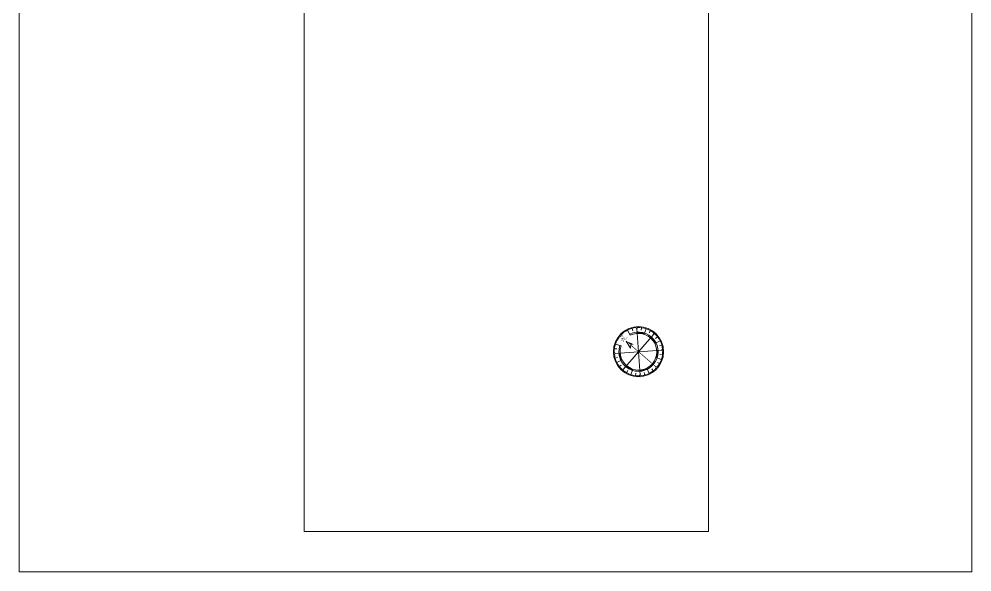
# Model space of a CAD drawing. Extents: x 1526320 to 3332998, y -546296 to 333165.
# Drawn here: x 1526320 to 1640433, y 174174 to 240359 of the extents above; entities that cross this region are included whole.
import ezdxf

# ---------------------------------------------------------------- set-up
doc = ezdxf.new("R2010")
doc.units = 0
doc.header["$LTSCALE"] = 500
doc.header["$MEASUREMENT"] = 0
doc.layers.get('0').update_dxf_attribs({"linetype": 'CONTINUOUS', "lineweight": 0})
doc.layers.add('АР. план', color=250, linetype='CONTINUOUS', lineweight=0)
doc.layers.add('Для печати', color=250, linetype='CONTINUOUS', lineweight=0)
picture_1 = doc.add_image_def('image1.jpg', size_in_pixel=(384, 1120))

# ---------------------------------------------------------------- blocks, each defined once
blk = doc.blocks.new('NORD')
h = blk.add_hatch(color=0)
edge = h.paths.add_edge_path()
edge.add_arc((4.1, 25.3), 2.88, 160.957, 177.0242, ccw=False)
edge.add_arc((4, 25.3), 2.83, 141.7361, 160.4868, ccw=False)
edge.add_arc((3.2, 26), 1.76, 125.8166, 144.3819, ccw=False)
edge.add_arc((2.7, 26.8), 0.826, 103.0879, 125.2548, ccw=False)
edge.add_line((2.5, 27.6), (2.7, 27.6))
edge.add_line((2.7, 27.6), (2.5, 27))
edge.add_line((2.5, 27), (2.3, 27))
edge.add_arc((2.4, 26.2), 0.765, 100.5066, 127.2382)
edge.add_arc((2.4, 26.3), 0.65, 129.2374, 155.0573)
edge.add_arc((3.7, 25.8), 2.07, 157.4145, 167.982)
edge.add_arc((7.5, 24.9), 6.01, 167.083, 171.8691)
edge.add_arc((13.7, 24.1), 12.3, 172.2056, 179.6852)
edge.add_line((1.4, 24.1), (1.4, 21.7))
edge.add_arc((3.6, 23.5), 2.77, 218.1657, 232.8108)
edge.add_arc((3.2, 22.8), 2.01, 231.5302, 252.9663)
edge.add_arc((2.9, 21.9), 1.02, 252.9096, 279.8895)
edge.add_arc((2.9, 21.6), 0.774, 282.7246, 336.1101)
edge.add_arc((2.2, 22), 1.56, 335.3409, 355.3809)
edge.add_line((3.7, 21.8), (4.1, 21.1))
edge.add_arc((2.8, 22.6), 1.97, 288.735, 311.1932, ccw=False)
edge.add_arc((2.5, 23.2), 2.57, 271.0181, 289.7298, ccw=False)
edge.add_arc((2.6, 22.8), 2.2, 234.4181, 270.4192, ccw=False)
edge.add_arc((3.4, 24), 3.66, 214.6489, 234.0686, ccw=False)
edge.add_arc((7.8, 27.1), 8.99, 207.8686, 215.1716, ccw=False)
edge.add_arc((28.1, 37.8), 32, 203.7676, 207.7408, ccw=False)
edge.add_arc((92.3, 20.3), 93.5, 177.1675, 177.9754)
edge.add_arc((-8.9, 23.9), 7.68, 350.2563, 357.2108, ccw=False)
edge.add_arc((-6.6, 23.7), 5.41, 342.4021, 348.2847, ccw=False)
edge.add_arc((-3.8, 22.8), 2.5, 319.4745, 342.8663, ccw=False)
edge.add_arc((-2.8, 21.9), 1.09, 286.377, 319.5491, ccw=False)
edge.add_arc((-3.5, 24), 3.32, 281.6777, 287.684, ccw=False)
edge.add_line((-2.8, 20.8), (-3.2, 20.7))
edge.add_line((-3.2, 20.7), (-2.9, 21.4))
edge.add_line((-2.9, 21.4), (-2.4, 21.5))
edge.add_arc((-2.7, 22.9), 1.42, 280.2379, 295.1951)
edge.add_arc((-2.3, 22.1), 0.586, 294.0197, 318.0656)
edge.add_arc((-2.6, 22.3), 0.929, 320.2029, 343.5504)
edge.add_arc((-5, 23), 3.4, 343.6624, 350.4567)
edge.add_arc((-12.4, 24.2), 11, 350.7246, 357.7079)
edge.add_line((-1.5, 23.8), (-1.4, 25.3))
edge.add_line((-1.4, 25.3), (-2, 25.2))
edge.add_arc((-1.7, 23.3), 1.92, 99.0401, 118.1431)
edge.add_arc((-2.3, 24.3), 0.739, 118.1119, 160.7694)
edge.add_arc((-2.2, 24.4), 0.79, 164.6575, 208.9499)
edge.add_arc((-0.2, 25.3), 2.98, 206.2909, 218.1106)
edge.add_line((-2.6, 23.5), (-3.1, 23))
edge.add_arc((-1.8, 24.1), 1.63, 198.711, 221.5645, ccw=False)
edge.add_arc((-2.4, 23.8), 1.02, 171.285, 197.8813, ccw=False)
edge.add_arc((-1.4, 23.7), 2.03, 151.4863, 172.1033, ccw=False)
edge.add_arc((-0.9, 23.6), 2.52, 133.0741, 153.2458, ccw=False)
edge.add_arc((-1.5, 24), 1.79, 99.6299, 128.7859, ccw=False)
edge.add_line((-1.8, 25.8), (-1.4, 25.8))
edge.add_line((-1.4, 25.8), (-1.2, 26.1))
edge.add_line((-1.2, 26.1), (-0.3, 24.5))
edge.add_arc((17.2, 33.5), 19.7, 207.0558, 210.1323)
edge.add_arc((16.5, 33), 18.9, 210.0866, 215.3399)
edge.add_line((1.1, 22.1), (1.1, 23.7))
edge.add_arc((569.6, 12.7), 568.6, 178.7888, 178.8869, ccw=False)
edge.add_arc((14.7, 24.4), 13.5, 175.7719, 178.8608, ccw=False)
at = {"color": 0}
for p, q in [((-14.4, 21.6), (-16.1, 24.1)), ((-8.4, 20.3), (-11.1, 26.8)), ((8.4, 20.3), (11.1, 26.8)), ((14.4, 21.6), (16.1, 24.1)), ((-21.6, 14.4), (-24.1, 16.1)), ((-19.8, 19.8), (19.8, -19.8)), ((19.8, 19.8), (-19.8, -19.8)), ((-3.1, 10), (0, 19.3)), ((0, 12.3), (-3.1, 10)), ((21.6, 14.4), (24.1, 16.1)), ((-25.5, 5.1), (-28.4, 5.7)), ((28, 0), (-28, 0)), ((-20.3, 8.4), (-26.8, 11.1)), ((20.3, 8.4), (26.8, 11.1)), ((25.5, 5.1), (28.4, 5.7)), ((-25.5, -5.1), (-28.4, -5.7)), ((-20.3, -8.4), (-26.8, -11.1)), ((20.3, -8.4), (26.8, -11.1)), ((25.5, -5.1), (28.4, -5.7)), ((-21.6, -14.4), (-24.1, -16.1)), ((-14.4, -21.6), (-16.1, -24.1)), ((-8.4, -20.3), (-11.1, -26.8)), ((8.4, -20.3), (11.1, -26.8)), ((14.4, -21.6), (16.1, -24.1)), ((21.6, -14.4), (24.1, -16.1)), ((-5.1, -25.5), (-5.7, -28.4)), ((5.1, -25.5), (5.7, -28.4))]:
    blk.add_line(p, q, dxfattribs=at)
at = {"color": 0, "const_width": 1.5}
for points in [[(-16.1, 16.1, 0.098491), (-21, 8.7)], [(21, 8.7, 0.098491), (16.1, 16.1)], [(-22.8, 0, 0.098491), (-21, -8.7)], [(21, -8.7, 0.098491), (22.8, 0)], [(-16.1, -16.1, 0.098491), (-8.7, -21)], [(8.7, -21, 0.098491), (16.1, -16.1)]]:
    blk.add_lwpolyline(points, format="xyb", dxfattribs=at)
at = {"color": 0, "const_width": 0.75}
blk.add_lwpolyline([(0, -28), (0, 12)], dxfattribs=at)
at = {"color": 0}
for centre, radius in [((0, 0), 30), ((0, 29), 1), ((-20.5, 20.5), 1), ((20.5, 20.5), 1), ((-29, 0), 1), ((29, 0), 1), ((-20.5, -20.5), 1), ((20.5, -20.5), 1), ((0, -29), 1)]:
    blk.add_circle(centre, radius, dxfattribs=at)
for radius, start, end in [(29, 91.9758, 133.0242), (29, 46.9758, 88.0242), (29, 136.9758, 178.0242), (23.5, 112.5, 67.5), (22, 112.5, 67.5), (29, 1.9758, 43.0242), (29, 181.9758, 223.0242), (29, 316.9758, 358.0242), (29, 226.9758, 268.0242), (29, 271.9758, 313.0242)]:
    blk.add_arc((0, 0), radius, start, end, dxfattribs=at)
blk.add_solid([(0, 12.3), (0, 19.3), (3.1, 10)], dxfattribs=at)

msp = doc.modelspace()

# ---------------------------------------------------------------- linework, layer by layer
at = {"color": 6, "linetype": 'Continuous', "lineweight": 15, "ltscale": 0.13}
msp.add_lwpolyline([(1526320, 333164.7), (1526320, 174174.5), (1640433.2, 174174.5), (1640433.2, 333164.7)], close=True, dxfattribs=at)

# ---------------------------------------------------------------- block references
at = {"layer": 'Для печати', "color": 5, "linetype": 'Continuous', "lineweight": 15, "xscale": 100.0000000000449, "yscale": 100, "zscale": 100, "rotation": 49.11482433364472}
msp.add_blockref('NORD', (1600498.5, 200540), dxfattribs=at)

# ---------------------------------------------------------------- pictures from other files: only their frames are drawn
at = {"layer": 'АР. план', "color": 250, "linetype": 'Continuous', "lineweight": 0, "ltscale": 0.13}
image = msp.add_image(picture_1, insert=(1560470, 179012.8), size_in_units=(48413.9, 141207.3), dxfattribs=at)
image.dxf.flags = 7

doc.saveas('drawing.dxf')
